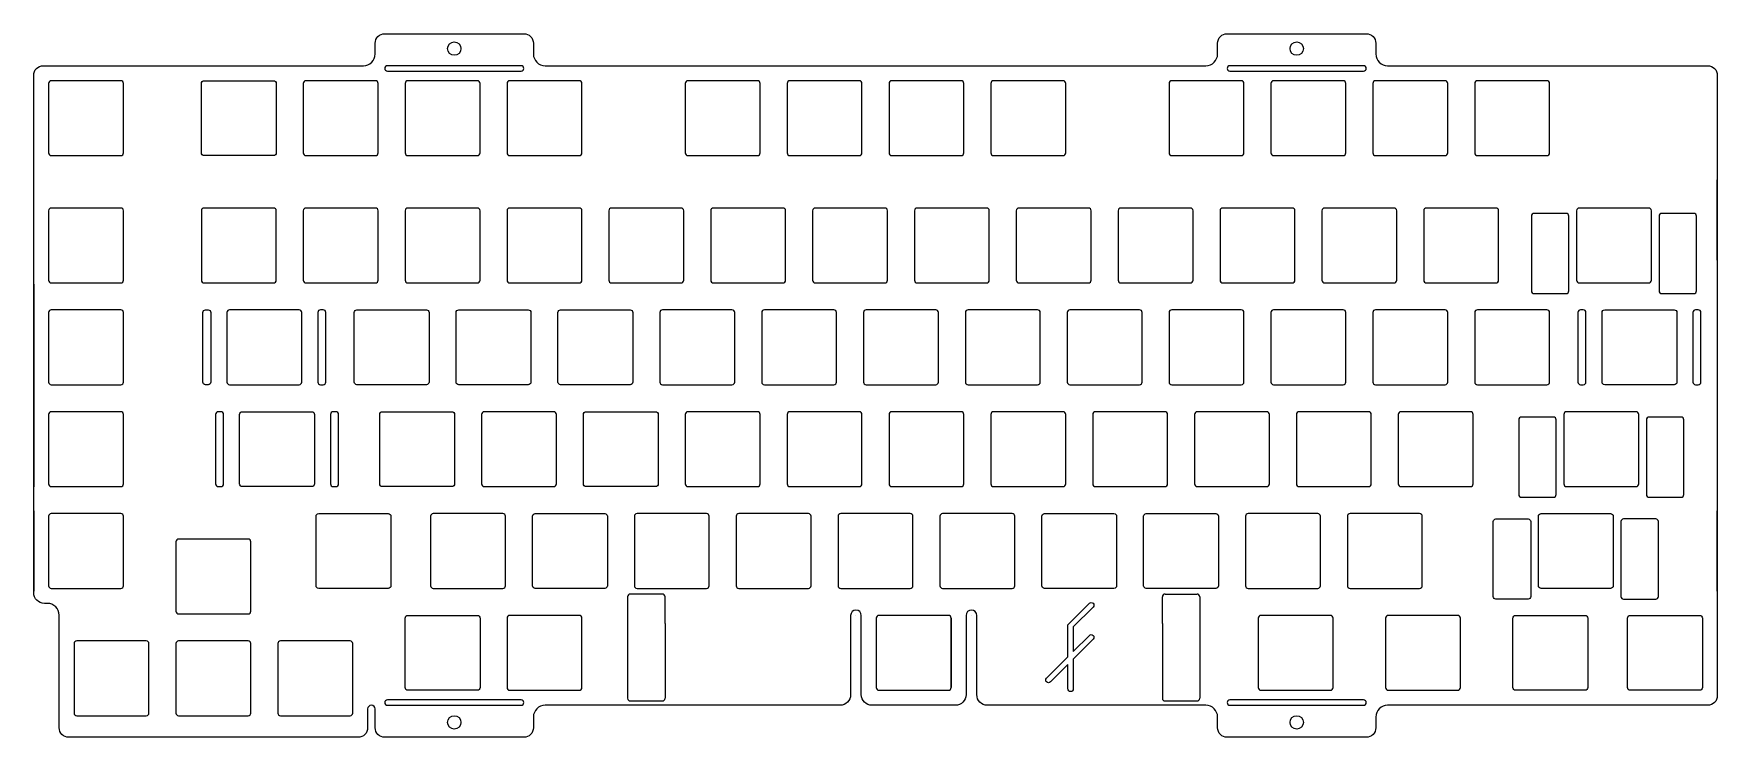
# Model space of a CAD drawing. Header units: millimetres. Extents: x 71 to 386, y -130 to 2.
import ezdxf

# ---------------------------------------------------------------- set-up
doc = ezdxf.new("R2010")
doc.units = ezdxf.units.MM
doc.layers.get('0').update_dxf_attribs({"linetype": 'CONTINUOUS'})

msp = doc.modelspace()

# ---------------------------------------------------------------- linework, layer by layer
for p, q in [((386.0375, -40.8375), (386.0375, -25.8375)), ((71.1625, -45.3375), (71.1625, -83.25)), ((386.0375, -45.3375), (386.0375, -83.25)), ((71.1625, -87.75), (71.1625, -102.75)), ((386.0375, -102.75), (386.0375, -87.75)), ((182.24375, -103.8), (182.24375, -108.8)), ((188.74375, -103.3), (182.74375, -103.3)), ((189.24375, -108.8), (189.24375, -103.8)), ((282.24375, -108.8), (282.24375, -103.8)), ((282.74375, -103.3), (288.74375, -103.3)), ((289.24375, -103.8), (289.24375, -108.8)), ((182.24375, -108.8), (182.24375, -122.8)), ((189.24375, -108.8), (189.24375, -122.8)), ((224.94375, -107.3), (224.94375, -107.3)), ((228.74375, -107.8), (228.74375, -120.8)), ((242.74375, -107.8), (242.74375, -120.8)), ((246.54375, -107.3), (246.54375, -107.3)), ((282.24375, -108.8), (282.24375, -122.8)), ((289.24375, -108.8), (289.24375, -122.8)), ((182.74375, -123.3), (188.74375, -123.3)), ((282.74375, -123.3), (288.74375, -123.3))]:
    msp.add_line(p, q)
for points in [[(134.325, -124.1, 0.414213562), (133.625, -124.8), (133.625, -128.3, -0.414213562), (131.825, -130.1), (77.725, -130.1, -0.414213562), (75.925, -128.3), (75.925, -107.25, 0.414213562), (73.725, -105.05), (73.1625, -105.05, -0.414213562), (71.1625, -103.05), (71.1625, -21.3375), (71.1625, -6.2875, -0.414213562), (72.9625, -4.4875), (132.825, -4.4875, 0.414213562), (135.025, -2.2875), (135.025, -0.2875, -0.414213562), (136.825, 1.5125), (162.825, 1.5125, -0.414213562), (164.625, -0.2875), (164.625, -2.2875, 0.414213562), (166.825, -4.4875), (290.375, -4.4875, 0.414213562), (292.575, -2.2875), (292.575, -0.2875, -0.414213562), (294.375, 1.5125), (320.375, 1.5125, -0.414213562), (322.175, -0.2875), (322.175, -2.2875, 0.414213562), (324.375, -4.4875), (384.2375, -4.4875, -0.414213562), (386.0375, -6.2875), (386.0375, -21.3375), (386.0375, -107.25), (386.0375, -122.3, -0.414213562), (384.2375, -124.1), (324.375, -124.1, 0.414213562), (322.175, -126.3), (322.175, -128.3, -0.414213562), (320.375, -130.1), (294.375, -130.1, -0.414213562), (292.575, -128.3), (292.575, -126.3, 0.414213562), (290.375, -124.1), (249.54375, -124.1, -0.414213562), (247.54375, -122.1), (247.54375, -107.3, 1), (245.54375, -107.3), (245.54375, -122.1, -0.414213562), (243.54375, -124.1), (227.94375, -124.1, -0.414213562), (225.94375, -122.1), (225.94375, -107.3, 1), (223.94375, -107.3), (223.94375, -122.1, -0.414213562), (221.94375, -124.1), (166.825, -124.1, 0.414213562), (164.625, -126.3), (164.625, -128.3, -0.414213562), (162.825, -130.1), (136.825, -130.1, -0.414213562), (135.025, -128.3), (135.025, -124.8, 0.414213562)], [(137.325, -5.4875), (162.325, -5.4875, 1), (162.325, -4.4875), (137.325, -4.4875, 1)], [(294.875, -5.4875), (319.875, -5.4875, 1), (319.875, -4.4875), (294.875, -4.4875, 1)], [(74.4625, -7.2875, 0.414213562), (73.9625, -7.7875), (73.9625, -20.7875, 0.414213562), (74.4625, -21.2875), (87.4625, -21.2875, 0.414213562), (87.9625, -20.7875), (87.9625, -7.7875, 0.414213562), (87.4625, -7.2875)], [(103.0375, -7.2875), (116.0375, -7.2875, -0.414213562), (116.5375, -7.7875), (116.5375, -20.7875, -0.414213562), (116.0375, -21.2875), (103.0375, -21.2875, -0.414213562), (102.5375, -20.7875), (102.5375, -7.7875, -0.414213562)], [(122.0875, -21.2875), (135.0875, -21.2875, 0.414213562), (135.5875, -20.7875), (135.5875, -7.7875, 0.414213562), (135.0875, -7.2875), (122.0875, -7.2875, 0.414213562), (121.5875, -7.7875), (121.5875, -20.7875, 0.414213562)], [(141.1375, -21.2875), (154.1375, -21.2875, 0.414213562), (154.6375, -20.7875), (154.6375, -7.7875, 0.414213562), (154.1375, -7.2875), (141.1375, -7.2875, 0.414213562), (140.6375, -7.7875), (140.6375, -20.7875, 0.414213562)], [(173.1875, -21.2875, 0.414213562), (173.6875, -20.7875), (173.6875, -7.7875, 0.414213562), (173.1875, -7.2875), (160.1875, -7.2875, 0.414213562), (159.6875, -7.7875), (159.6875, -20.7875, 0.414213562), (160.1875, -21.2875)], [(193.525, -7.2875, 0.414213562), (193.025, -7.7875), (193.025, -20.7875, 0.414213562), (193.525, -21.2875), (206.525, -21.2875, 0.414213562), (207.025, -20.7875), (207.025, -7.7875, 0.414213562), (206.525, -7.2875)], [(226.075, -7.7875, 0.414213562), (225.575, -7.2875), (212.575, -7.2875, 0.414213562), (212.075, -7.7875), (212.075, -20.7875, 0.414213562), (212.575, -21.2875), (225.575, -21.2875, 0.414213562), (226.075, -20.7875)], [(231.625, -7.2875, 0.414213562), (231.125, -7.7875), (231.125, -20.7875, 0.414213562), (231.625, -21.2875), (244.625, -21.2875, 0.414213562), (245.125, -20.7875), (245.125, -7.7875, 0.414213562), (244.625, -7.2875)], [(250.675, -21.2875), (263.675, -21.2875, 0.414213562), (264.175, -20.7875), (264.175, -7.7875, 0.414213562), (263.675, -7.2875), (250.675, -7.2875, 0.414213562), (250.175, -7.7875), (250.175, -20.7875, 0.414213562)], [(297.5125, -7.7875, 0.414213562), (297.0125, -7.2875), (284.0125, -7.2875, 0.414213562), (283.5125, -7.7875), (283.5125, -20.7875, 0.414213562), (284.0125, -21.2875), (297.0125, -21.2875, 0.414213562), (297.5125, -20.7875)], [(303.0625, -21.2875), (316.0625, -21.2875, 0.414213562), (316.5625, -20.7875), (316.5625, -7.7875, 0.414213562), (316.0625, -7.2875), (303.0625, -7.2875, 0.414213562), (302.5625, -7.7875), (302.5625, -20.7875, 0.414213562)], [(335.1125, -21.2875, 0.414213562), (335.6125, -20.7875), (335.6125, -7.7875, 0.414213562), (335.1125, -7.2875), (322.1125, -7.2875, 0.414213562), (321.6125, -7.7875), (321.6125, -20.7875, 0.414213562), (322.1125, -21.2875)], [(341.1625, -21.2875), (354.1625, -21.2875, 0.414213562), (354.6625, -20.7875), (354.6625, -7.7875, 0.414213562), (354.1625, -7.2875), (341.1625, -7.2875, 0.414213562), (340.6625, -7.7875), (340.6625, -20.7875, 0.414213562)], [(74.4625, -45.1), (87.4625, -45.1, 0.414213562), (87.9625, -44.6), (87.9625, -31.6, 0.414213562), (87.4625, -31.1), (74.4625, -31.1, 0.414213562), (73.9625, -31.6), (73.9625, -44.6, 0.414213562)], [(116.5375, -31.6, 0.414213562), (116.0375, -31.1), (103.0375, -31.1, 0.414213562), (102.5375, -31.6), (102.5375, -44.6, 0.414213562), (103.0375, -45.1), (116.0375, -45.1, 0.414213562), (116.5375, -44.6)], [(121.5875, -44.6, 0.414213562), (122.0875, -45.1), (135.0875, -45.1, 0.414213562), (135.5875, -44.6), (135.5875, -31.6, 0.414213562), (135.0875, -31.1), (122.0875, -31.1, 0.414213562), (121.5875, -31.6)], [(141.1375, -45.1), (154.1375, -45.1, 0.414213562), (154.6375, -44.6), (154.6375, -31.6, 0.414213562), (154.1375, -31.1), (141.1375, -31.1, 0.414213562), (140.6375, -31.6), (140.6375, -44.6, 0.414213562)], [(173.6875, -31.6, 0.414213562), (173.1875, -31.1), (160.1875, -31.1, 0.414213562), (159.6875, -31.6), (159.6875, -44.6, 0.414213562), (160.1875, -45.1), (173.1875, -45.1, 0.414213562), (173.6875, -44.6)], [(192.7375, -31.6, 0.414213562), (192.2375, -31.1), (179.2375, -31.1, 0.414213562), (178.7375, -31.6), (178.7375, -44.6, 0.414213562), (179.2375, -45.1), (192.2375, -45.1, 0.414213562), (192.7375, -44.6)], [(211.2875, -45.1, 0.414213562), (211.7875, -44.6), (211.7875, -31.6, 0.414213562), (211.2875, -31.1), (198.2875, -31.1, 0.414213562), (197.7875, -31.6), (197.7875, -44.6, 0.414213562), (198.2875, -45.1)], [(230.8375, -31.6, 0.414213562), (230.3375, -31.1), (217.3375, -31.1, 0.414213562), (216.8375, -31.6), (216.8375, -44.6, 0.414213562), (217.3375, -45.1), (230.3375, -45.1, 0.414213562), (230.8375, -44.6)], [(236.3875, -45.1), (249.3875, -45.1, 0.414213562), (249.8875, -44.6), (249.8875, -31.6, 0.414213562), (249.3875, -31.1), (236.3875, -31.1, 0.414213562), (235.8875, -31.6), (235.8875, -44.6, 0.414213562)], [(255.4375, -31.1, 0.414213562), (254.9375, -31.6), (254.9375, -44.6, 0.414213562), (255.4375, -45.1), (268.4375, -45.1, 0.414213562), (268.9375, -44.6), (268.9375, -31.6, 0.414213562), (268.4375, -31.1)], [(274.4875, -45.1), (287.4875, -45.1, 0.414213562), (287.9875, -44.6), (287.9875, -31.6, 0.414213562), (287.4875, -31.1), (274.4875, -31.1, 0.414213562), (273.9875, -31.6), (273.9875, -44.6, 0.414213562)], [(306.5375, -45.1, 0.414213562), (307.0375, -44.6), (307.0375, -31.6, 0.414213562), (306.5375, -31.1), (293.5375, -31.1, 0.414213562), (293.0375, -31.6), (293.0375, -44.6, 0.414213562), (293.5375, -45.1)], [(312.0875, -31.6), (312.0875, -44.6, 0.414213562), (312.5875, -45.1), (325.5875, -45.1, 0.414213562), (326.0875, -44.6), (326.0875, -31.6, 0.414213562), (325.5875, -31.1), (312.5875, -31.1, 0.414213562)], [(331.1375, -44.6, 0.414213562), (331.6375, -45.1), (344.6375, -45.1, 0.414213562), (345.1375, -44.6), (345.1375, -31.6, 0.414213562), (344.6375, -31.1), (331.6375, -31.1, 0.414213562), (331.1375, -31.6)], [(359.7125, -44.6, 0.414213562), (360.2125, -45.1), (373.2125, -45.1, 0.414213562), (373.7125, -44.6), (373.7125, -31.6, 0.414213562), (373.2125, -31.1), (360.2125, -31.1, 0.414213562), (359.7125, -31.6)], [(357.7745, -47.1, 0.414213562), (358.2745, -46.6), (358.2745, -32.6, 0.414213562), (357.7745, -32.1), (351.7745, -32.1, 0.414213562), (351.2745, -32.6), (351.2745, -46.6, 0.414213562), (351.7745, -47.1)], [(375.1505, -32.6), (375.1505, -46.6, 0.414213562), (375.6505, -47.1), (381.6505, -47.1, 0.414213562), (382.1505, -46.6), (382.1505, -32.6, 0.414213562), (381.6505, -32.1), (375.6505, -32.1, 0.414213562)], [(87.9625, -50.65, 0.414213562), (87.4625, -50.15), (74.4625, -50.15, 0.414213562), (73.9625, -50.65), (73.9625, -63.65, 0.414213562), (74.4625, -64.15), (87.4625, -64.15, 0.414213562), (87.9625, -63.65)], [(103.3, -50.15), (103.8, -50.15, -0.414213562), (104.3, -50.65), (104.3, -63.65, -0.414213562), (103.8, -64.15), (103.3, -64.15, -0.414213562), (102.8, -63.65), (102.8, -50.65, -0.414213562)], [(107.8, -50.15, 0.414213562), (107.3, -50.65), (107.3, -63.65, 0.414213562), (107.8, -64.15), (120.8, -64.15, 0.414213562), (121.3, -63.65), (121.3, -50.65, 0.414213562), (120.8, -50.15)], [(125.8, -50.65, 0.414213562), (125.3, -50.15), (124.8, -50.15, 0.414213562), (124.3, -50.65), (124.3, -63.65, 0.414213562), (124.8, -64.15), (125.3, -64.15, 0.414213562), (125.8, -63.65)], [(131.6125, -50.15), (144.6125, -50.15, -0.414213562), (145.1125, -50.65), (145.1125, -63.65, -0.414213562), (144.6125, -64.15), (131.6125, -64.15, -0.414213562), (131.1125, -63.65), (131.1125, -50.65, -0.414213562)], [(164.1625, -50.65), (164.1625, -63.65, -0.414213562), (163.6625, -64.15), (150.6625, -64.15, -0.414213562), (150.1625, -63.65), (150.1625, -50.65, -0.414213562), (150.6625, -50.15), (163.6625, -50.15, -0.414213562)], [(183.2125, -50.65), (183.2125, -63.65, -0.414213562), (182.7125, -64.15), (169.7125, -64.15, -0.414213562), (169.2125, -63.65), (169.2125, -50.65, -0.414213562), (169.7125, -50.15), (182.7125, -50.15, -0.414213562)], [(188.2625, -63.65, 0.414213562), (188.7625, -64.15), (201.7625, -64.15, 0.414213562), (202.2625, -63.65), (202.2625, -50.65, 0.414213562), (201.7625, -50.15), (188.7625, -50.15, 0.414213562), (188.2625, -50.65)], [(207.8125, -64.15), (220.8125, -64.15, 0.414213562), (221.3125, -63.65), (221.3125, -50.65, 0.414213562), (220.8125, -50.15), (207.8125, -50.15, 0.414213562), (207.3125, -50.65), (207.3125, -63.65, 0.414213562)], [(240.3625, -50.65, 0.414213562), (239.8625, -50.15), (226.8625, -50.15, 0.414213562), (226.3625, -50.65), (226.3625, -63.65, 0.414213562), (226.8625, -64.15), (239.8625, -64.15, 0.414213562), (240.3625, -63.65)], [(259.4125, -50.65, 0.414213562), (258.9125, -50.15), (245.9125, -50.15, 0.414213562), (245.4125, -50.65), (245.4125, -63.65, 0.414213562), (245.9125, -64.15), (258.9125, -64.15, 0.414213562), (259.4125, -63.65)], [(277.9625, -64.15, 0.414213562), (278.4625, -63.65), (278.4625, -50.65, 0.414213562), (277.9625, -50.15), (264.9625, -50.15, 0.414213562), (264.4625, -50.65), (264.4625, -63.65, 0.414213562), (264.9625, -64.15)], [(284.0125, -64.15), (297.0125, -64.15, 0.414213562), (297.5125, -63.65), (297.5125, -50.65, 0.414213562), (297.0125, -50.15), (284.0125, -50.15, 0.414213562), (283.5125, -50.65), (283.5125, -63.65, 0.414213562)], [(302.5625, -63.65, 0.414213562), (303.0625, -64.15), (316.0625, -64.15, 0.414213562), (316.5625, -63.65), (316.5625, -50.65, 0.414213562), (316.0625, -50.15), (303.0625, -50.15, 0.414213562), (302.5625, -50.65)], [(321.6125, -63.65, 0.414213562), (322.1125, -64.15), (335.1125, -64.15, 0.414213562), (335.6125, -63.65), (335.6125, -50.65, 0.414213562), (335.1125, -50.15), (322.1125, -50.15, 0.414213562), (321.6125, -50.65)], [(354.6625, -50.65, 0.414213562), (354.1625, -50.15), (341.1625, -50.15, 0.414213562), (340.6625, -50.65), (340.6625, -63.65, 0.414213562), (341.1625, -64.15), (354.1625, -64.15, 0.414213562), (354.6625, -63.65)], [(359.975, -63.65, 0.414213562), (360.475, -64.15), (360.975, -64.15, 0.414213562), (361.475, -63.65), (361.475, -50.65, 0.414213562), (360.975, -50.15), (360.475, -50.15, 0.414213562), (359.975, -50.65)], [(378.475, -50.65), (378.475, -63.65, -0.414213562), (377.975, -64.15), (364.975, -64.15, -0.414213562), (364.475, -63.65), (364.475, -50.65, -0.414213562), (364.975, -50.15), (377.975, -50.15, -0.414213562)], [(381.475, -50.65), (381.475, -63.65, 0.414213562), (381.975, -64.15), (382.475, -64.15, 0.414213562), (382.975, -63.65), (382.975, -50.65, 0.414213562), (382.475, -50.15), (381.975, -50.15, 0.414213562)], [(73.9625, -82.7, 0.414213562), (74.4625, -83.2), (87.4625, -83.2, 0.414213562), (87.9625, -82.7), (87.9625, -69.7, 0.414213562), (87.4625, -69.2), (74.4625, -69.2, 0.414213562), (73.9625, -69.7)], [(105.18125, -82.7, 0.414213562), (105.68125, -83.2), (106.18125, -83.2, 0.414213562), (106.68125, -82.7), (106.68125, -69.7, 0.414213562), (106.18125, -69.2), (105.68125, -69.2, 0.414213562), (105.18125, -69.7)], [(110.18125, -69.2), (123.18125, -69.2, -0.414213562), (123.68125, -69.7), (123.68125, -82.7, -0.414213562), (123.18125, -83.2), (110.18125, -83.2, -0.414213562), (109.68125, -82.7), (109.68125, -69.7, -0.414213562)], [(127.18125, -83.2), (127.68125, -83.2, 0.414213562), (128.18125, -82.7), (128.18125, -69.7, 0.414213562), (127.68125, -69.2), (127.18125, -69.2, 0.414213562), (126.68125, -69.7), (126.68125, -82.7, 0.414213562)], [(136.375, -69.2), (149.375, -69.2, -0.414213562), (149.875, -69.7), (149.875, -82.7, -0.414213562), (149.375, -83.2), (136.375, -83.2, -0.414213562), (135.875, -82.7), (135.875, -69.7, -0.414213562)], [(154.925, -82.7, 0.414213562), (155.425, -83.2), (168.425, -83.2, 0.414213562), (168.925, -82.7), (168.925, -69.7, 0.414213562), (168.425, -69.2), (155.425, -69.2, 0.414213562), (154.925, -69.7)], [(187.975, -69.7), (187.975, -82.7, -0.414213562), (187.475, -83.2), (174.475, -83.2, -0.414213562), (173.975, -82.7), (173.975, -69.7, -0.414213562), (174.475, -69.2), (187.475, -69.2, -0.414213562)], [(193.525, -69.2, 0.414213562), (193.025, -69.7), (193.025, -82.7, 0.414213562), (193.525, -83.2), (206.525, -83.2, 0.414213562), (207.025, -82.7), (207.025, -69.7, 0.414213562), (206.525, -69.2)], [(226.075, -69.7, 0.414213562), (225.575, -69.2), (212.575, -69.2, 0.414213562), (212.075, -69.7), (212.075, -82.7, 0.414213562), (212.575, -83.2), (225.575, -83.2, 0.414213562), (226.075, -82.7)], [(244.625, -83.2, 0.414213562), (245.125, -82.7), (245.125, -69.7, 0.414213562), (244.625, -69.2), (231.625, -69.2, 0.414213562), (231.125, -69.7), (231.125, -82.7, 0.414213562), (231.625, -83.2)], [(250.675, -69.2, 0.414213562), (250.175, -69.7), (250.175, -82.7, 0.414213562), (250.675, -83.2), (263.675, -83.2, 0.414213562), (264.175, -82.7), (264.175, -69.7, 0.414213562), (263.675, -69.2)], [(269.225, -82.7, 0.414213562), (269.725, -83.2), (282.725, -83.2, 0.414213562), (283.225, -82.7), (283.225, -69.7, 0.414213562), (282.725, -69.2), (269.725, -69.2, 0.414213562), (269.225, -69.7)], [(301.775, -83.2, 0.414213562), (302.275, -82.7), (302.275, -69.7, 0.414213562), (301.775, -69.2), (288.775, -69.2, 0.414213562), (288.275, -69.7), (288.275, -82.7, 0.414213562), (288.775, -83.2)], [(307.325, -69.7), (307.325, -82.7, 0.414213562), (307.825, -83.2), (320.825, -83.2, 0.414213562), (321.325, -82.7), (321.325, -69.7, 0.414213562), (320.825, -69.2), (307.825, -69.2, 0.414213562)], [(326.875, -83.2), (339.875, -83.2, 0.414213562), (340.375, -82.7), (340.375, -69.7, 0.414213562), (339.875, -69.2), (326.875, -69.2, 0.414213562), (326.375, -69.7), (326.375, -82.7, 0.414213562)], [(357.83125, -69.2, 0.414213562), (357.33125, -69.7), (357.33125, -82.7, 0.414213562), (357.83125, -83.2), (370.83125, -83.2, 0.414213562), (371.33125, -82.7), (371.33125, -69.7, 0.414213562), (370.83125, -69.2)], [(355.89325, -70.7, 0.414213562), (355.39325, -70.2), (349.39325, -70.2, 0.414213562), (348.89325, -70.7), (348.89325, -84.7, 0.414213562), (349.39325, -85.2), (355.39325, -85.2, 0.414213562), (355.89325, -84.7)], [(372.76925, -70.7), (372.76925, -84.7, 0.414213562), (373.26925, -85.2), (379.26925, -85.2, 0.414213562), (379.76925, -84.7), (379.76925, -70.7, 0.414213562), (379.26925, -70.2), (373.26925, -70.2, 0.414213562)], [(74.4625, -102.25), (87.4625, -102.25, 0.414213562), (87.9625, -101.75), (87.9625, -88.75, 0.414213562), (87.4625, -88.25), (74.4625, -88.25, 0.414213562), (73.9625, -88.75), (73.9625, -101.75, 0.414213562)], [(137.96875, -88.75), (137.96875, -101.75, -0.414213562), (137.46875, -102.25), (124.46875, -102.25, -0.414213562), (123.96875, -101.75), (123.96875, -88.75, -0.414213562), (124.46875, -88.25), (137.46875, -88.25, -0.414213562)], [(145.9, -102.25), (158.9, -102.25, 0.414213562), (159.4, -101.75), (159.4, -88.75, 0.414213562), (158.9, -88.25), (145.9, -88.25, 0.414213562), (145.4, -88.75), (145.4, -101.75, 0.414213562)], [(164.95, -88.25), (177.95, -88.25, -0.414213562), (178.45, -88.75), (178.45, -101.75, -0.414213562), (177.95, -102.25), (164.95, -102.25, -0.414213562), (164.45, -101.75), (164.45, -88.75, -0.414213562)], [(197.5, -88.75, 0.414213562), (197, -88.25), (184, -88.25, 0.414213562), (183.5, -88.75), (183.5, -101.75, 0.414213562), (184, -102.25), (197, -102.25, 0.414213562), (197.5, -101.75)], [(216.55, -88.75, 0.414213562), (216.05, -88.25), (203.05, -88.25, 0.414213562), (202.55, -88.75), (202.55, -101.75, 0.414213562), (203.05, -102.25), (216.05, -102.25, 0.414213562), (216.55, -101.75)], [(222.1, -102.25), (235.1, -102.25, 0.414213562), (235.6, -101.75), (235.6, -88.75, 0.414213562), (235.1, -88.25), (222.1, -88.25, 0.414213562), (221.6, -88.75), (221.6, -101.75, 0.414213562)], [(241.15, -102.25), (254.15, -102.25, 0.414213562), (254.65, -101.75), (254.65, -88.75, 0.414213562), (254.15, -88.25), (241.15, -88.25, 0.414213562), (240.65, -88.75), (240.65, -101.75, 0.414213562)], [(273.7, -88.75), (273.7, -101.75, -0.414213562), (273.2, -102.25), (260.2, -102.25, -0.414213562), (259.7, -101.75), (259.7, -88.75, -0.414213562), (260.2, -88.25), (273.2, -88.25, -0.414213562)], [(292.75, -88.75), (292.75, -101.75, -0.414213562), (292.25, -102.25), (279.25, -102.25, -0.414213562), (278.75, -101.75), (278.75, -88.75, -0.414213562), (279.25, -88.25), (292.25, -88.25, -0.414213562)], [(297.8, -88.75), (297.8, -101.75, 0.414213562), (298.3, -102.25), (311.3, -102.25, 0.414213562), (311.8, -101.75), (311.8, -88.75, 0.414213562), (311.3, -88.25), (298.3, -88.25, 0.414213562)], [(317.35, -88.25, 0.414213562), (316.85, -88.75), (316.85, -101.75, 0.414213562), (317.35, -102.25), (330.35, -102.25, 0.414213562), (330.85, -101.75), (330.85, -88.75, 0.414213562), (330.35, -88.25)], [(344.63075, -89.25), (350.63075, -89.25, -0.414213562), (351.13075, -89.75), (351.13075, -103.75, -0.414213562), (350.63075, -104.25), (344.63075, -104.25, -0.414213562), (344.13075, -103.75), (344.13075, -89.75, -0.414213562)], [(366.56875, -88.75), (366.56875, -101.75, -0.414213562), (366.06875, -102.25), (353.06875, -102.25, -0.414213562), (352.56875, -101.75), (352.56875, -88.75, -0.414213562), (353.06875, -88.25), (366.06875, -88.25, -0.414213562)], [(368.00675, -89.75), (368.00675, -103.75, 0.414213562), (368.50675, -104.25), (374.50675, -104.25, 0.414213562), (375.00675, -103.75), (375.00675, -89.75, 0.414213562), (374.50675, -89.25), (368.50675, -89.25, 0.414213562)], [(98.275, -93.0125, 0.414213562), (97.775, -93.5125), (97.775, -106.5125, 0.414213562), (98.275, -107.0125), (111.275, -107.0125, 0.414213562), (111.775, -106.5125), (111.775, -93.5125, 0.414213562), (111.275, -93.0125)], [(264.59427, -109.03638), (268.59427, -105.03638, -1), (269.30137, -105.74348), (265.59427, -109.45059), (265.59427, -114.03638), (268.59427, -111.03638, -1), (269.30137, -111.74348), (265.59427, -115.45059), (265.59427, -121.03638, -1), (264.59427, -121.03638), (264.59427, -116.45059), (261.30137, -119.74348, -1), (260.59427, -119.03638), (264.59427, -115.03638)], [(141.1375, -107.3), (154.1375, -107.3, -0.414213562), (154.6375, -107.8), (154.6375, -120.8, -0.414213562), (154.1375, -121.3), (141.1375, -121.3, -0.414213562), (140.6375, -120.8), (140.6375, -107.8, -0.414213562)], [(160.1875, -107.3, 0.414213562), (159.6875, -107.8), (159.6875, -120.8, 0.414213562), (160.1875, -121.3), (173.1875, -121.3, 0.414213562), (173.6875, -120.8), (173.6875, -107.8, 0.414213562), (173.1875, -107.3)], [(242.74375, -107.8, 0.414213562), (242.24375, -107.3), (229.24375, -107.3, 0.414213562), (228.74375, -107.8), (228.74375, -120.8, 0.414213562), (229.24375, -121.3), (242.24375, -121.3, 0.414213562), (242.74375, -120.8)], [(300.18125, -107.8), (300.18125, -120.8, 0.414213562), (300.68125, -121.3), (313.68125, -121.3, 0.414213562), (314.18125, -120.8), (314.18125, -107.8, 0.414213562), (313.68125, -107.3), (300.68125, -107.3, 0.414213562)], [(337.49375, -121.3, 0.414213562), (337.99375, -120.8), (337.99375, -107.8, 0.414213562), (337.49375, -107.3), (324.49375, -107.3, 0.414213562), (323.99375, -107.8), (323.99375, -120.8, 0.414213562), (324.49375, -121.3)], [(348.30625, -107.3), (361.30625, -107.3, -0.414213562), (361.80625, -107.8), (361.80625, -120.8, -0.414213562), (361.30625, -121.3), (348.30625, -121.3, -0.414213562), (347.80625, -120.8), (347.80625, -107.8, -0.414213562)], [(383.2375, -107.8), (383.2375, -120.8, -0.414213562), (382.7375, -121.3), (369.7375, -121.3, -0.414213562), (369.2375, -120.8), (369.2375, -107.8, -0.414213562), (369.7375, -107.3), (382.7375, -107.3, -0.414213562)], [(79.225, -126.0625), (92.225, -126.0625, 0.414213562), (92.725, -125.5625), (92.725, -112.5625, 0.414213562), (92.225, -112.0625), (79.225, -112.0625, 0.414213562), (78.725, -112.5625), (78.725, -125.5625, 0.414213562)], [(111.775, -112.5625, 0.414213562), (111.275, -112.0625), (98.275, -112.0625, 0.414213562), (97.775, -112.5625), (97.775, -125.5625, 0.414213562), (98.275, -126.0625), (111.275, -126.0625, 0.414213562), (111.775, -125.5625)], [(117.325, -112.0625, 0.414213562), (116.825, -112.5625), (116.825, -125.5625, 0.414213562), (117.325, -126.0625), (130.325, -126.0625, 0.414213562), (130.825, -125.5625), (130.825, -112.5625, 0.414213562), (130.325, -112.0625)], [(137.325, -124.1), (162.325, -124.1, 1), (162.325, -123.1), (137.325, -123.1, 1)], [(294.875, -124.1), (319.875, -124.1, 1), (319.875, -123.1), (294.875, -123.1, 1)]]:
    msp.add_lwpolyline(points, format="xyb", close=True)
for centre in [(149.825, -1.2875), (307.375, -1.2875), (149.825, -127.3), (307.375, -127.3)]:
    msp.add_circle(centre, 1.25)
for centre, start, end in [((182.74375, -103.8), 90, 180), ((188.74375, -103.8), 0, 90), ((282.74375, -103.8), 90, 180), ((288.74375, -103.8), 0, 90), ((182.74375, -122.8), 180, 270), ((188.74375, -122.8), -90, 0), ((282.74375, -122.8), 180, 270), ((288.74375, -122.8), -90, 0)]:
    msp.add_arc(centre, 0.5, start, end)

doc.saveas('drawing.dxf')
